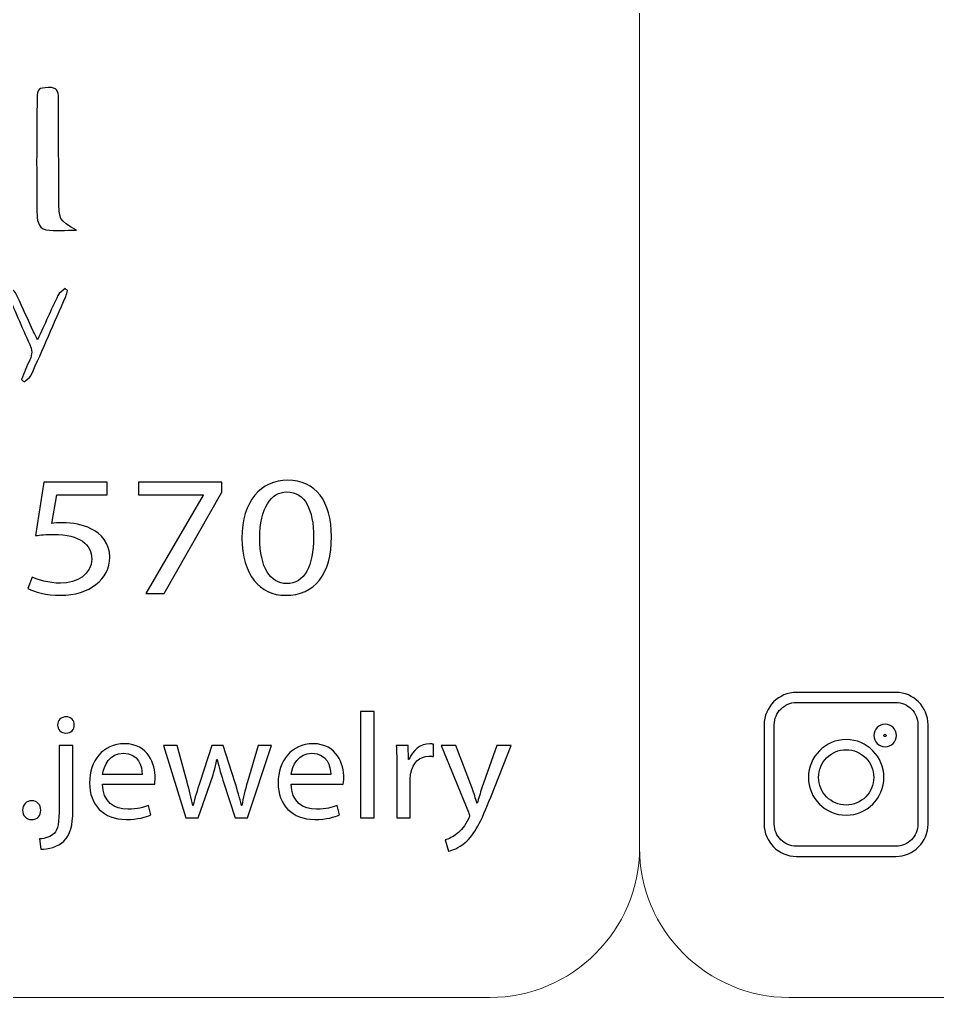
# Model space of a CAD drawing. Header units: millimetres. Extents: x -576 to 618, y 160 to 343.
# Drawn here: x -230.63 to -212.32, y 263.5 to 283 of the extents above; entities that cross this region are included whole.
import ezdxf

# ---------------------------------------------------------------- set-up
doc = ezdxf.new("R2010")
doc.units = ezdxf.units.MM
doc.header["$MEASUREMENT"] = 0
doc.layers.add('Layer 1', color=7, linetype='Continuous')

msp = doc.modelspace()

# ---------------------------------------------------------------- linework, layer by layer
at = {"layer": 'Layer 1', "color": 250, "lineweight": 18}
for points in [[(-255.0783, 303.3001), (-255.0783, 303.3001), (-221.2483, 303.3001), (-221.2483, 303.3001), (-219.6043, 303.3001), (-218.2633, 301.9591), (-218.2633, 300.3151), (-218.2633, 300.3151), (-218.2633, 266.4851), (-218.2633, 266.4851), (-218.2633, 264.8411), (-219.6043, 263.5001), (-221.2483, 263.5001), (-221.2483, 263.5001), (-255.0783, 263.5001), (-255.0783, 263.5001), (-256.7223, 263.5001), (-258.0633, 264.8411), (-258.0633, 266.4851), (-258.0633, 266.4851), (-258.0633, 300.3151), (-258.0633, 300.3151), (-258.0633, 301.9591), (-256.7223, 303.3001), (-255.0783, 303.3001)], [(-215.2783, 303.3001), (-215.2783, 303.3001), (-181.4483, 303.3001), (-181.4483, 303.3001), (-179.8043, 303.3001), (-178.4633, 301.9591), (-178.4633, 300.3151), (-178.4633, 300.3151), (-178.4633, 266.4851), (-178.4633, 266.4851), (-178.4633, 264.8411), (-179.8043, 263.5001), (-181.4483, 263.5001), (-181.4483, 263.5001), (-215.2783, 263.5001), (-215.2783, 263.5001), (-216.9223, 263.5001), (-218.2633, 264.8411), (-218.2633, 266.4851), (-218.2633, 266.4851), (-218.2633, 300.3151), (-218.2633, 300.3151), (-218.2633, 301.9591), (-216.9223, 303.3001), (-215.2783, 303.3001)]]:
    msp.add_open_spline(points, degree=3, knots=[0, 0, 0, 0, 0.125, 0.125, 0.125, 0.25, 0.25, 0.25, 0.375, 0.375, 0.375, 0.5, 0.5, 0.5, 0.625, 0.625, 0.625, 0.75, 0.75, 0.75, 0.875, 0.875, 0.875, 1, 1, 1, 1], dxfattribs=at)
at = {"layer": 'Layer 1', "color": 230}
for points, knots in [([(-229.4948, 278.8031), (-229.7147, 278.8031), (-229.9182, 278.7744), (-230.1091, 278.8118), (-230.2701, 278.8436), (-230.2829, 279.0199), (-230.2848, 279.1634), (-230.2904, 279.5887), (-230.2907, 280.0137), (-230.2901, 280.4386), (-230.2894, 280.7675), (-230.2848, 281.0964), (-230.2813, 281.4249), (-230.2792, 281.6258), (-230.2595, 281.6349), (-230.0526, 281.6449), (-229.8891, 281.653), (-229.853, 281.5809), (-229.8539, 281.4327), (-229.8567, 280.7697), (-229.8483, 280.1063), (-229.8483, 279.4434), (-229.8483, 279.0084), (-229.852, 279.0084), (-229.4948, 278.8031)], [0, 0, 0, 0, 0.125, 0.125, 0.125, 0.25, 0.25, 0.25, 0.375, 0.375, 0.375, 0.5, 0.5, 0.5, 0.625, 0.625, 0.625, 0.75, 0.75, 0.75, 0.875, 0.875, 0.875, 1, 1, 1, 1]), ([(-230.8979, 277.5885), (-230.7622, 277.6525), (-230.7212, 277.5758), (-230.6842, 277.4962), (-230.5725, 277.2553), (-230.4623, 277.0132), (-230.3506, 276.772), (-230.33, 276.7271), (-230.306, 276.684), (-230.2704, 276.6141), (-230.1291, 276.9264), (-230.0024, 277.2154), (-229.8657, 277.4993), (-229.8386, 277.5552), (-229.7725, 277.5923), (-229.7241, 277.6379), (-229.7088, 277.626), (-229.6939, 277.6138), (-229.6782, 277.6019), (-229.6886, 277.5611), (-229.6929, 277.5174), (-229.7094, 277.4796), (-229.94, 276.9514), (-230.1702, 276.4232), (-230.4067, 275.8977), (-230.4292, 275.8481), (-230.4947, 275.8178), (-230.5403, 275.7786), (-230.5568, 275.7926), (-230.5737, 275.8066), (-230.5909, 275.8207), (-230.5366, 275.9539), (-230.4876, 276.0893), (-230.4261, 276.2191), (-230.3762, 276.3249), (-230.3787, 276.4163), (-230.4283, 276.5243), (-230.5893, 276.8722), (-230.7387, 277.2254), (-230.8979, 277.5885)], [0, 0, 0, 0, 0.0769231, 0.0769231, 0.0769231, 0.1538462, 0.1538462, 0.1538462, 0.2307692, 0.2307692, 0.2307692, 0.3076923, 0.3076923, 0.3076923, 0.3846154, 0.3846154, 0.3846154, 0.4615385, 0.4615385, 0.4615385, 0.5384615, 0.5384615, 0.5384615, 0.6153846, 0.6153846, 0.6153846, 0.6923077, 0.6923077, 0.6923077, 0.7692308, 0.7692308, 0.7692308, 0.8461538, 0.8461538, 0.8461538, 0.9230769, 0.9230769, 0.9230769, 1, 1, 1, 1]), ([(-224.4093, 272.6904), (-224.4093, 271.9363), (-224.7416, 271.5197), (-225.325, 271.5197), (-225.8395, 271.5197), (-226.1881, 271.9259), (-226.1961, 272.6601), (-226.1961, 273.4039), (-225.8152, 273.8136), (-225.2804, 273.8136), (-224.7256, 273.8136), (-224.4093, 273.3971), (-224.4093, 272.6904)], [0, 0, 0, 0, 0.25, 0.25, 0.25, 0.5, 0.5, 0.5, 0.75, 0.75, 0.75, 1, 1, 1, 1]), ([(-228.8841, 273.5235), (-228.8841, 273.5235), (-229.8891, 273.5235), (-229.8891, 273.5235), (-229.8891, 273.5235), (-229.9902, 272.9535), (-229.9902, 272.9535), (-229.9297, 272.96), (-229.8729, 272.9672), (-229.7755, 272.9672), (-229.5731, 272.9672), (-229.3706, 272.9298), (-229.2084, 272.8477), (-229.0017, 272.7488), (-228.8318, 272.5575), (-228.8318, 272.2777), (-228.8318, 271.8439), (-229.2411, 271.5198), (-229.8121, 271.5198), (-230.0998, 271.5198), (-230.3428, 271.5882), (-230.4685, 271.6564), (-230.4685, 271.6564), (-230.3793, 271.8848), (-230.3793, 271.8848), (-230.2698, 271.8302), (-230.0551, 271.762), (-229.8161, 271.762), (-229.4798, 271.762), (-229.1921, 271.9463), (-229.1921, 272.2434), (-229.1961, 272.5301), (-229.4233, 272.7351), (-229.95, 272.7351), (-230.0998, 272.7351), (-230.2171, 272.7213), (-230.3144, 272.7111), (-230.3144, 272.7111), (-230.1444, 273.7763), (-230.1444, 273.7763), (-230.1444, 273.7763), (-228.8841, 273.7763), (-228.8841, 273.7763), (-228.8841, 273.7763), (-228.8841, 273.5235), (-228.8841, 273.5235)], [0, 0, 0, 0, 0.0666667, 0.0666667, 0.0666667, 0.1333333, 0.1333333, 0.1333333, 0.2, 0.2, 0.2, 0.2666667, 0.2666667, 0.2666667, 0.3333333, 0.3333333, 0.3333333, 0.4, 0.4, 0.4, 0.4666667, 0.4666667, 0.4666667, 0.5333333, 0.5333333, 0.5333333, 0.6, 0.6, 0.6, 0.6666667, 0.6666667, 0.6666667, 0.7333333, 0.7333333, 0.7333333, 0.8, 0.8, 0.8, 0.8666667, 0.8666667, 0.8666667, 0.9333333, 0.9333333, 0.9333333, 1, 1, 1, 1]), ([(-226.5981, 273.7761), (-226.5981, 273.7761), (-226.5981, 273.578), (-226.5981, 273.578), (-226.5981, 273.578), (-227.7448, 271.5574), (-227.7448, 271.5574), (-227.7448, 271.5574), (-228.1132, 271.5574), (-228.1132, 271.5574), (-228.1132, 271.5574), (-226.971, 273.5203), (-226.971, 273.5203), (-226.971, 273.5203), (-226.971, 273.5269), (-226.971, 273.5269), (-226.971, 273.5269), (-228.2593, 273.5269), (-228.2593, 273.5269), (-228.2593, 273.5269), (-228.2593, 273.7761), (-228.2593, 273.7761), (-228.2593, 273.7761), (-226.5981, 273.7761), (-226.5981, 273.7761)], [0, 0, 0, 0, 0.125, 0.125, 0.125, 0.25, 0.25, 0.25, 0.375, 0.375, 0.375, 0.5, 0.5, 0.5, 0.625, 0.625, 0.625, 0.75, 0.75, 0.75, 0.875, 0.875, 0.875, 1, 1, 1, 1]), ([(-225.8395, 272.6564), (-225.8395, 272.0795), (-225.6289, 271.7521), (-225.3048, 271.7521), (-224.94, 271.7521), (-224.7662, 272.1103), (-224.7662, 272.6769), (-224.7662, 273.223), (-224.9322, 273.5814), (-225.3007, 273.5814), (-225.6126, 273.5814), (-225.8395, 273.2607), (-225.8395, 272.6564)], [0, 0, 0, 0, 0.25, 0.25, 0.25, 0.5, 0.5, 0.5, 0.75, 0.75, 0.75, 1, 1, 1, 1]), ([(-213.1515, 266.3125), (-213.1515, 266.3125), (-215.1324, 266.3125), (-215.1324, 266.3125), (-215.3101, 266.3125), (-215.4713, 266.3848), (-215.5878, 266.5012), (-215.7048, 266.6178), (-215.777, 266.779), (-215.777, 266.9569), (-215.777, 266.9569), (-215.777, 268.9382), (-215.777, 268.9382), (-215.777, 269.116), (-215.7049, 269.277), (-215.5883, 269.3937), (-215.4712, 269.5107), (-215.3101, 269.5829), (-215.1324, 269.5829), (-215.1324, 269.5829), (-213.1515, 269.5829), (-213.1515, 269.5829), (-212.9737, 269.5829), (-212.8126, 269.5107), (-212.696, 269.3941), (-212.579, 269.277), (-212.5068, 269.116), (-212.5068, 268.9382), (-212.5068, 268.9382), (-212.5068, 266.9569), (-212.5068, 266.9569), (-212.5068, 266.779), (-212.5791, 266.6178), (-212.6956, 266.5012), (-212.8126, 266.3848), (-212.9737, 266.3125), (-213.1515, 266.3125)], [0, 0, 0, 0, 0.0833333, 0.0833333, 0.0833333, 0.1666667, 0.1666667, 0.1666667, 0.25, 0.25, 0.25, 0.3333333, 0.3333333, 0.3333333, 0.4166667, 0.4166667, 0.4166667, 0.5, 0.5, 0.5, 0.5833333, 0.5833333, 0.5833333, 0.6666667, 0.6666667, 0.6666667, 0.75, 0.75, 0.75, 0.8333333, 0.8333333, 0.8333333, 0.9166667, 0.9166667, 0.9166667, 1, 1, 1, 1]), ([(-215.1324, 266.5142), (-215.1324, 266.5142), (-213.1515, 266.5142), (-213.1515, 266.5142), (-213.0289, 266.5142), (-212.918, 266.5637), (-212.838, 266.6436), (-212.7581, 266.7239), (-212.7085, 266.8346), (-212.7085, 266.9569), (-212.7085, 266.9569), (-212.7085, 268.9382), (-212.7085, 268.9382), (-212.7085, 269.0608), (-212.758, 269.1717), (-212.8379, 269.2517), (-212.918, 269.3317), (-213.0289, 269.3812), (-213.1515, 269.3812), (-213.1515, 269.3812), (-215.1324, 269.3812), (-215.1324, 269.3812), (-215.255, 269.3812), (-215.3659, 269.3317), (-215.4459, 269.2517), (-215.5259, 269.1717), (-215.5754, 269.0608), (-215.5754, 268.9382), (-215.5754, 268.9382), (-215.5754, 266.9569), (-215.5754, 266.9569), (-215.5754, 266.8346), (-215.5258, 266.7239), (-215.4456, 266.6438), (-215.3659, 266.5637), (-215.255, 266.5142), (-215.1324, 266.5142)], [0, 0, 0, 0, 0.0833333, 0.0833333, 0.0833333, 0.1666667, 0.1666667, 0.1666667, 0.25, 0.25, 0.25, 0.3333333, 0.3333333, 0.3333333, 0.4166667, 0.4166667, 0.4166667, 0.5, 0.5, 0.5, 0.5833333, 0.5833333, 0.5833333, 0.6666667, 0.6666667, 0.6666667, 0.75, 0.75, 0.75, 0.8333333, 0.8333333, 0.8333333, 0.9166667, 0.9166667, 0.9166667, 1, 1, 1, 1]), ([(-223.829, 269.2022), (-223.829, 269.2022), (-223.5594, 269.2022), (-223.5594, 269.2022), (-223.5594, 269.2022), (-223.5594, 267.0793), (-223.5594, 267.0793), (-223.5594, 267.0793), (-223.829, 267.0793), (-223.829, 267.0793), (-223.829, 267.0793), (-223.829, 269.2022), (-223.829, 269.2022)], [0, 0, 0, 0, 0.25, 0.25, 0.25, 0.5, 0.5, 0.5, 0.75, 0.75, 0.75, 1, 1, 1, 1]), ([(-229.5393, 268.9332), (-229.5361, 268.8465), (-229.6004, 268.7717), (-229.7077, 268.7717), (-229.8088, 268.7717), (-229.873, 268.8465), (-229.873, 268.9332), (-229.873, 269.0259), (-229.8028, 269.0974), (-229.7017, 269.0974), (-229.6035, 269.0974), (-229.5393, 269.0259), (-229.5393, 268.9332)], [0, 0, 0, 0, 0.25, 0.25, 0.25, 0.5, 0.5, 0.5, 0.75, 0.75, 0.75, 1, 1, 1, 1]), ([(-213.1401, 268.7245), (-213.1401, 268.6624), (-213.1653, 268.6061), (-213.206, 268.5654), (-213.2466, 268.5247), (-213.303, 268.4995), (-213.3651, 268.4995), (-213.4272, 268.4995), (-213.4835, 268.5247), (-213.5242, 268.5654), (-213.5649, 268.6061), (-213.5901, 268.6624), (-213.5901, 268.7245), (-213.5901, 268.7866), (-213.5649, 268.8429), (-213.5242, 268.8836), (-213.4835, 268.9243), (-213.4272, 268.9495), (-213.3651, 268.9495), (-213.303, 268.9495), (-213.2466, 268.9243), (-213.206, 268.8836), (-213.1653, 268.8429), (-213.1401, 268.7866), (-213.1401, 268.7245)], [0, 0, 0, 0, 0.125, 0.125, 0.125, 0.25, 0.25, 0.25, 0.375, 0.375, 0.375, 0.5, 0.5, 0.5, 0.625, 0.625, 0.625, 0.75, 0.75, 0.75, 0.875, 0.875, 0.875, 1, 1, 1, 1]), ([(-213.3485, 268.708), (-213.3444, 268.7121), (-213.3417, 268.7181), (-213.3417, 268.7245), (-213.3417, 268.731), (-213.3444, 268.7369), (-213.3485, 268.7411), (-213.3527, 268.7452), (-213.3586, 268.7479), (-213.3651, 268.7479), (-213.3715, 268.7479), (-213.3775, 268.7452), (-213.3816, 268.7411), (-213.3858, 268.7369), (-213.3884, 268.731), (-213.3884, 268.7245), (-213.3884, 268.7181), (-213.3858, 268.7121), (-213.3816, 268.708), (-213.3775, 268.7038), (-213.3715, 268.7012), (-213.3651, 268.7012), (-213.3586, 268.7012), (-213.3527, 268.7038), (-213.3485, 268.708)], [0, 0, 0, 0, 0.125, 0.125, 0.125, 0.25, 0.25, 0.25, 0.375, 0.375, 0.375, 0.5, 0.5, 0.5, 0.625, 0.625, 0.625, 0.75, 0.75, 0.75, 0.875, 0.875, 0.875, 1, 1, 1, 1]), ([(-228.9779, 267.7552), (-228.972, 267.3994), (-228.7389, 267.2528), (-228.4691, 267.2528), (-228.2759, 267.2528), (-228.1595, 267.2859), (-228.0584, 267.3274), (-228.0584, 267.3274), (-228.0123, 267.1392), (-228.0123, 267.1392), (-228.1074, 267.0974), (-228.27, 267.0496), (-228.5059, 267.0496), (-228.9627, 267.0496), (-229.2356, 267.3423), (-229.2356, 267.7791), (-229.2356, 268.2157), (-228.972, 268.5595), (-228.5396, 268.5595), (-228.0553, 268.5595), (-227.9265, 268.1439), (-227.9265, 267.8777), (-227.9265, 267.8238), (-227.9327, 267.782), (-227.9355, 267.7552), (-227.9355, 267.7552), (-228.9779, 267.7552), (-228.9779, 267.7552)], [0, 0, 0, 0, 0.1111111, 0.1111111, 0.1111111, 0.2222222, 0.2222222, 0.2222222, 0.3333333, 0.3333333, 0.3333333, 0.4444444, 0.4444444, 0.4444444, 0.5555556, 0.5555556, 0.5555556, 0.6666667, 0.6666667, 0.6666667, 0.7777778, 0.7777778, 0.7777778, 0.8888889, 0.8888889, 0.8888889, 1, 1, 1, 1]), ([(-225.2152, 267.7552), (-225.2093, 267.3994), (-224.9765, 267.2528), (-224.7063, 267.2528), (-224.5131, 267.2528), (-224.3967, 267.2859), (-224.2957, 267.3274), (-224.2957, 267.3274), (-224.2495, 267.1392), (-224.2495, 267.1392), (-224.3447, 267.0974), (-224.5072, 267.0496), (-224.7431, 267.0496), (-225.1999, 267.0496), (-225.4729, 267.3423), (-225.4729, 267.7791), (-225.4729, 268.2157), (-225.2093, 268.5595), (-224.7768, 268.5595), (-224.2926, 268.5595), (-224.1637, 268.1439), (-224.1637, 267.8777), (-224.1637, 267.8238), (-224.17, 267.782), (-224.1727, 267.7552), (-224.1727, 267.7552), (-225.2152, 267.7552), (-225.2152, 267.7552)], [0, 0, 0, 0, 0.1111111, 0.1111111, 0.1111111, 0.2222222, 0.2222222, 0.2222222, 0.3333333, 0.3333333, 0.3333333, 0.4444444, 0.4444444, 0.4444444, 0.5555556, 0.5555556, 0.5555556, 0.6666667, 0.6666667, 0.6666667, 0.7777778, 0.7777778, 0.7777778, 0.8888889, 0.8888889, 0.8888889, 1, 1, 1, 1]), ([(-223.1052, 268.0752), (-223.1052, 268.2456), (-223.1086, 268.3922), (-223.1177, 268.5264), (-223.1177, 268.5264), (-222.8814, 268.5264), (-222.8814, 268.5264), (-222.8814, 268.5264), (-222.8724, 268.2425), (-222.8724, 268.2425), (-222.8724, 268.2425), (-222.8599, 268.2425), (-222.8599, 268.2425), (-222.7925, 268.4368), (-222.6303, 268.5595), (-222.449, 268.5595), (-222.4184, 268.5595), (-222.3969, 268.5563), (-222.3723, 268.5504), (-222.3723, 268.5504), (-222.3723, 268.3024), (-222.3723, 268.3024), (-222.4, 268.3083), (-222.4278, 268.3114), (-222.4643, 268.3114), (-222.6547, 268.3114), (-222.7894, 268.171), (-222.8262, 267.9735), (-222.8325, 267.9376), (-222.8387, 267.8958), (-222.8387, 267.8509), (-222.8387, 267.8509), (-222.8387, 267.0796), (-222.8387, 267.0796), (-222.8387, 267.0796), (-223.1052, 267.0796), (-223.1052, 267.0796), (-223.1052, 267.0796), (-223.1052, 268.0752), (-223.1052, 268.0752)], [0, 0, 0, 0, 0.0769231, 0.0769231, 0.0769231, 0.1538462, 0.1538462, 0.1538462, 0.2307692, 0.2307692, 0.2307692, 0.3076923, 0.3076923, 0.3076923, 0.3846154, 0.3846154, 0.3846154, 0.4615385, 0.4615385, 0.4615385, 0.5384615, 0.5384615, 0.5384615, 0.6153846, 0.6153846, 0.6153846, 0.6923077, 0.6923077, 0.6923077, 0.7692308, 0.7692308, 0.7692308, 0.8461538, 0.8461538, 0.8461538, 0.9230769, 0.9230769, 0.9230769, 1, 1, 1, 1]), ([(-213.3885, 267.8887), (-213.3885, 267.6814), (-213.4729, 267.4932), (-213.6093, 267.3569), (-213.7452, 267.2204), (-213.9334, 267.1361), (-214.1412, 267.1361), (-214.3489, 267.1361), (-214.5372, 267.2205), (-214.6733, 267.3565), (-214.8095, 267.4927), (-214.8937, 267.681), (-214.8937, 267.8887), (-214.8937, 268.0963), (-214.8094, 268.2844), (-214.6733, 268.4207), (-214.5371, 268.5574), (-214.3489, 268.6416), (-214.1412, 268.6416), (-213.9337, 268.6416), (-213.7454, 268.5572), (-213.609, 268.4207), (-213.4728, 268.2844), (-213.3885, 268.0963), (-213.3885, 267.8887)], [0, 0, 0, 0, 0.125, 0.125, 0.125, 0.25, 0.25, 0.25, 0.375, 0.375, 0.375, 0.5, 0.5, 0.5, 0.625, 0.625, 0.625, 0.75, 0.75, 0.75, 0.875, 0.875, 0.875, 1, 1, 1, 1]), ([(-230.235, 266.6608), (-230.1124, 266.6699), (-230.005, 266.7029), (-229.9408, 266.7713), (-229.8671, 266.8552), (-229.8397, 266.9688), (-229.8397, 267.3155), (-229.8397, 267.3155), (-229.8397, 268.5264), (-229.8397, 268.5264), (-229.8397, 268.5264), (-229.5698, 268.5264), (-229.5698, 268.5264), (-229.5698, 268.5264), (-229.5698, 267.2141), (-229.5698, 267.2141), (-229.5698, 266.9329), (-229.6157, 266.7507), (-229.7476, 266.6191), (-229.8671, 266.5023), (-230.0634, 266.4546), (-230.2075, 266.4546), (-230.2075, 266.4546), (-230.235, 266.6608), (-230.235, 266.6608)], [0, 0, 0, 0, 0.125, 0.125, 0.125, 0.25, 0.25, 0.25, 0.375, 0.375, 0.375, 0.5, 0.5, 0.5, 0.625, 0.625, 0.625, 0.75, 0.75, 0.75, 0.875, 0.875, 0.875, 1, 1, 1, 1]), ([(-228.1869, 267.9435), (-228.1838, 268.1108), (-228.2578, 268.371), (-228.5611, 268.371), (-228.8338, 268.371), (-228.9536, 268.1258), (-228.9748, 267.9435), (-228.9748, 267.9435), (-228.1869, 267.9435), (-228.1869, 267.9435)], [0, 0, 0, 0, 0.3333333, 0.3333333, 0.3333333, 0.6666667, 0.6666667, 0.6666667, 1, 1, 1, 1]), ([(-227.4843, 268.5265), (-227.4843, 268.5265), (-227.2881, 267.7911), (-227.2881, 267.7911), (-227.245, 267.6295), (-227.2054, 267.48), (-227.178, 267.3305), (-227.178, 267.3305), (-227.1686, 267.3305), (-227.1686, 267.3305), (-227.1349, 267.4772), (-227.0859, 267.6326), (-227.0366, 267.7882), (-227.0366, 267.7882), (-226.7945, 268.5265), (-226.7945, 268.5265), (-226.7945, 268.5265), (-226.5676, 268.5265), (-226.5676, 268.5265), (-226.5676, 268.5265), (-226.3377, 267.8033), (-226.3377, 267.8033), (-226.2825, 267.6295), (-226.2398, 267.4772), (-226.2057, 267.3305), (-226.2057, 267.3305), (-226.1967, 267.3305), (-226.1967, 267.3305), (-226.172, 267.4772), (-226.1324, 267.6295), (-226.0834, 267.8001), (-226.0834, 267.8001), (-225.8716, 268.5265), (-225.8716, 268.5265), (-225.8716, 268.5265), (-225.6051, 268.5265), (-225.6051, 268.5265), (-225.6051, 268.5265), (-226.0834, 267.0794), (-226.0834, 267.0794), (-226.0834, 267.0794), (-226.3286, 267.0794), (-226.3286, 267.0794), (-226.3286, 267.0794), (-226.5551, 267.7702), (-226.5551, 267.7702), (-226.6072, 267.9318), (-226.6503, 268.0753), (-226.6871, 268.2457), (-226.6871, 268.2457), (-226.6934, 268.2457), (-226.6934, 268.2457), (-226.7302, 268.0721), (-226.7761, 267.9224), (-226.8282, 267.767), (-226.8282, 267.767), (-227.0675, 267.0794), (-227.0675, 267.0794), (-227.0675, 267.0794), (-227.3128, 267.0794), (-227.3128, 267.0794), (-227.3128, 267.0794), (-227.7605, 268.5265), (-227.7605, 268.5265), (-227.7605, 268.5265), (-227.4843, 268.5265), (-227.4843, 268.5265)], [0, 0, 0, 0, 0.0454545, 0.0454545, 0.0454545, 0.0909091, 0.0909091, 0.0909091, 0.1363636, 0.1363636, 0.1363636, 0.1818182, 0.1818182, 0.1818182, 0.2272727, 0.2272727, 0.2272727, 0.2727273, 0.2727273, 0.2727273, 0.3181818, 0.3181818, 0.3181818, 0.3636364, 0.3636364, 0.3636364, 0.4090909, 0.4090909, 0.4090909, 0.4545455, 0.4545455, 0.4545455, 0.5, 0.5, 0.5, 0.5454545, 0.5454545, 0.5454545, 0.5909091, 0.5909091, 0.5909091, 0.6363636, 0.6363636, 0.6363636, 0.6818182, 0.6818182, 0.6818182, 0.7272727, 0.7272727, 0.7272727, 0.7727273, 0.7727273, 0.7727273, 0.8181818, 0.8181818, 0.8181818, 0.8636364, 0.8636364, 0.8636364, 0.9090909, 0.9090909, 0.9090909, 0.9545455, 0.9545455, 0.9545455, 1, 1, 1, 1]), ([(-224.4243, 267.9435), (-224.4212, 268.1108), (-224.4951, 268.371), (-224.7984, 268.371), (-225.071, 268.371), (-225.1909, 268.1258), (-225.2121, 267.9435), (-225.2121, 267.9435), (-224.4243, 267.9435), (-224.4243, 267.9435)], [0, 0, 0, 0, 0.3333333, 0.3333333, 0.3333333, 0.6666667, 0.6666667, 0.6666667, 1, 1, 1, 1]), ([(-221.9278, 268.5265), (-221.9278, 268.5265), (-221.6031, 267.6716), (-221.6031, 267.6716), (-221.5694, 267.5758), (-221.5322, 267.4622), (-221.5079, 267.3755), (-221.5079, 267.3755), (-221.502, 267.3755), (-221.502, 267.3755), (-221.4742, 267.4622), (-221.4436, 267.5726), (-221.4068, 267.6775), (-221.4068, 267.6775), (-221.1125, 268.5265), (-221.1125, 268.5265), (-221.1125, 268.5265), (-220.8274, 268.5265), (-220.8274, 268.5265), (-220.8274, 268.5265), (-221.232, 267.495), (-221.232, 267.495), (-221.4252, 266.9989), (-221.5571, 266.7446), (-221.7409, 266.5892), (-221.8726, 266.4756), (-222.0046, 266.4307), (-222.072, 266.4185), (-222.072, 266.4185), (-222.1396, 266.6401), (-222.1396, 266.6401), (-222.072, 266.6609), (-221.9834, 266.7028), (-221.9035, 266.7683), (-221.8298, 266.8253), (-221.7381, 266.9271), (-221.6764, 267.0616), (-221.6642, 267.0884), (-221.6551, 267.1093), (-221.6551, 267.1243), (-221.6551, 267.1392), (-221.6613, 267.1602), (-221.6735, 267.1933), (-221.6735, 267.1933), (-222.2221, 268.5265), (-222.2221, 268.5265), (-222.2221, 268.5265), (-221.9278, 268.5265), (-221.9278, 268.5265)], [0, 0, 0, 0, 0.0625, 0.0625, 0.0625, 0.125, 0.125, 0.125, 0.1875, 0.1875, 0.1875, 0.25, 0.25, 0.25, 0.3125, 0.3125, 0.3125, 0.375, 0.375, 0.375, 0.4375, 0.4375, 0.4375, 0.5, 0.5, 0.5, 0.5625, 0.5625, 0.5625, 0.625, 0.625, 0.625, 0.6875, 0.6875, 0.6875, 0.75, 0.75, 0.75, 0.8125, 0.8125, 0.8125, 0.875, 0.875, 0.875, 0.9375, 0.9375, 0.9375, 1, 1, 1, 1]), ([(-213.7513, 267.4992), (-213.6517, 267.5985), (-213.5902, 267.7364), (-213.5902, 267.8887), (-213.5902, 268.0412), (-213.6519, 268.1793), (-213.7516, 268.279), (-213.8509, 268.3784), (-213.9888, 268.44), (-214.1412, 268.44), (-214.2933, 268.44), (-214.4311, 268.3783), (-214.5308, 268.2786), (-214.6304, 268.1792), (-214.6921, 268.0412), (-214.6921, 267.8887), (-214.6921, 267.7367), (-214.6304, 267.5988), (-214.5307, 267.4991), (-214.4311, 267.3995), (-214.2933, 267.3378), (-214.1412, 267.3378), (-213.989, 267.3378), (-213.8512, 267.3995), (-213.7513, 267.4992)], [0, 0, 0, 0, 0.125, 0.125, 0.125, 0.25, 0.25, 0.25, 0.375, 0.375, 0.375, 0.5, 0.5, 0.5, 0.625, 0.625, 0.625, 0.75, 0.75, 0.75, 0.875, 0.875, 0.875, 1, 1, 1, 1]), ([(-230.5725, 267.2348), (-230.5725, 267.3453), (-230.4957, 267.4233), (-230.3884, 267.4233), (-230.281, 267.4233), (-230.2075, 267.3453), (-230.2075, 267.2348), (-230.2075, 267.1272), (-230.2782, 267.0464), (-230.3915, 267.0464), (-230.4989, 267.0464), (-230.5725, 267.1272), (-230.5725, 267.2348)], [0, 0, 0, 0, 0.25, 0.25, 0.25, 0.5, 0.5, 0.5, 0.75, 0.75, 0.75, 1, 1, 1, 1])]:
    msp.add_open_spline(points, degree=3, knots=knots, dxfattribs=at)

doc.saveas('drawing.dxf')
